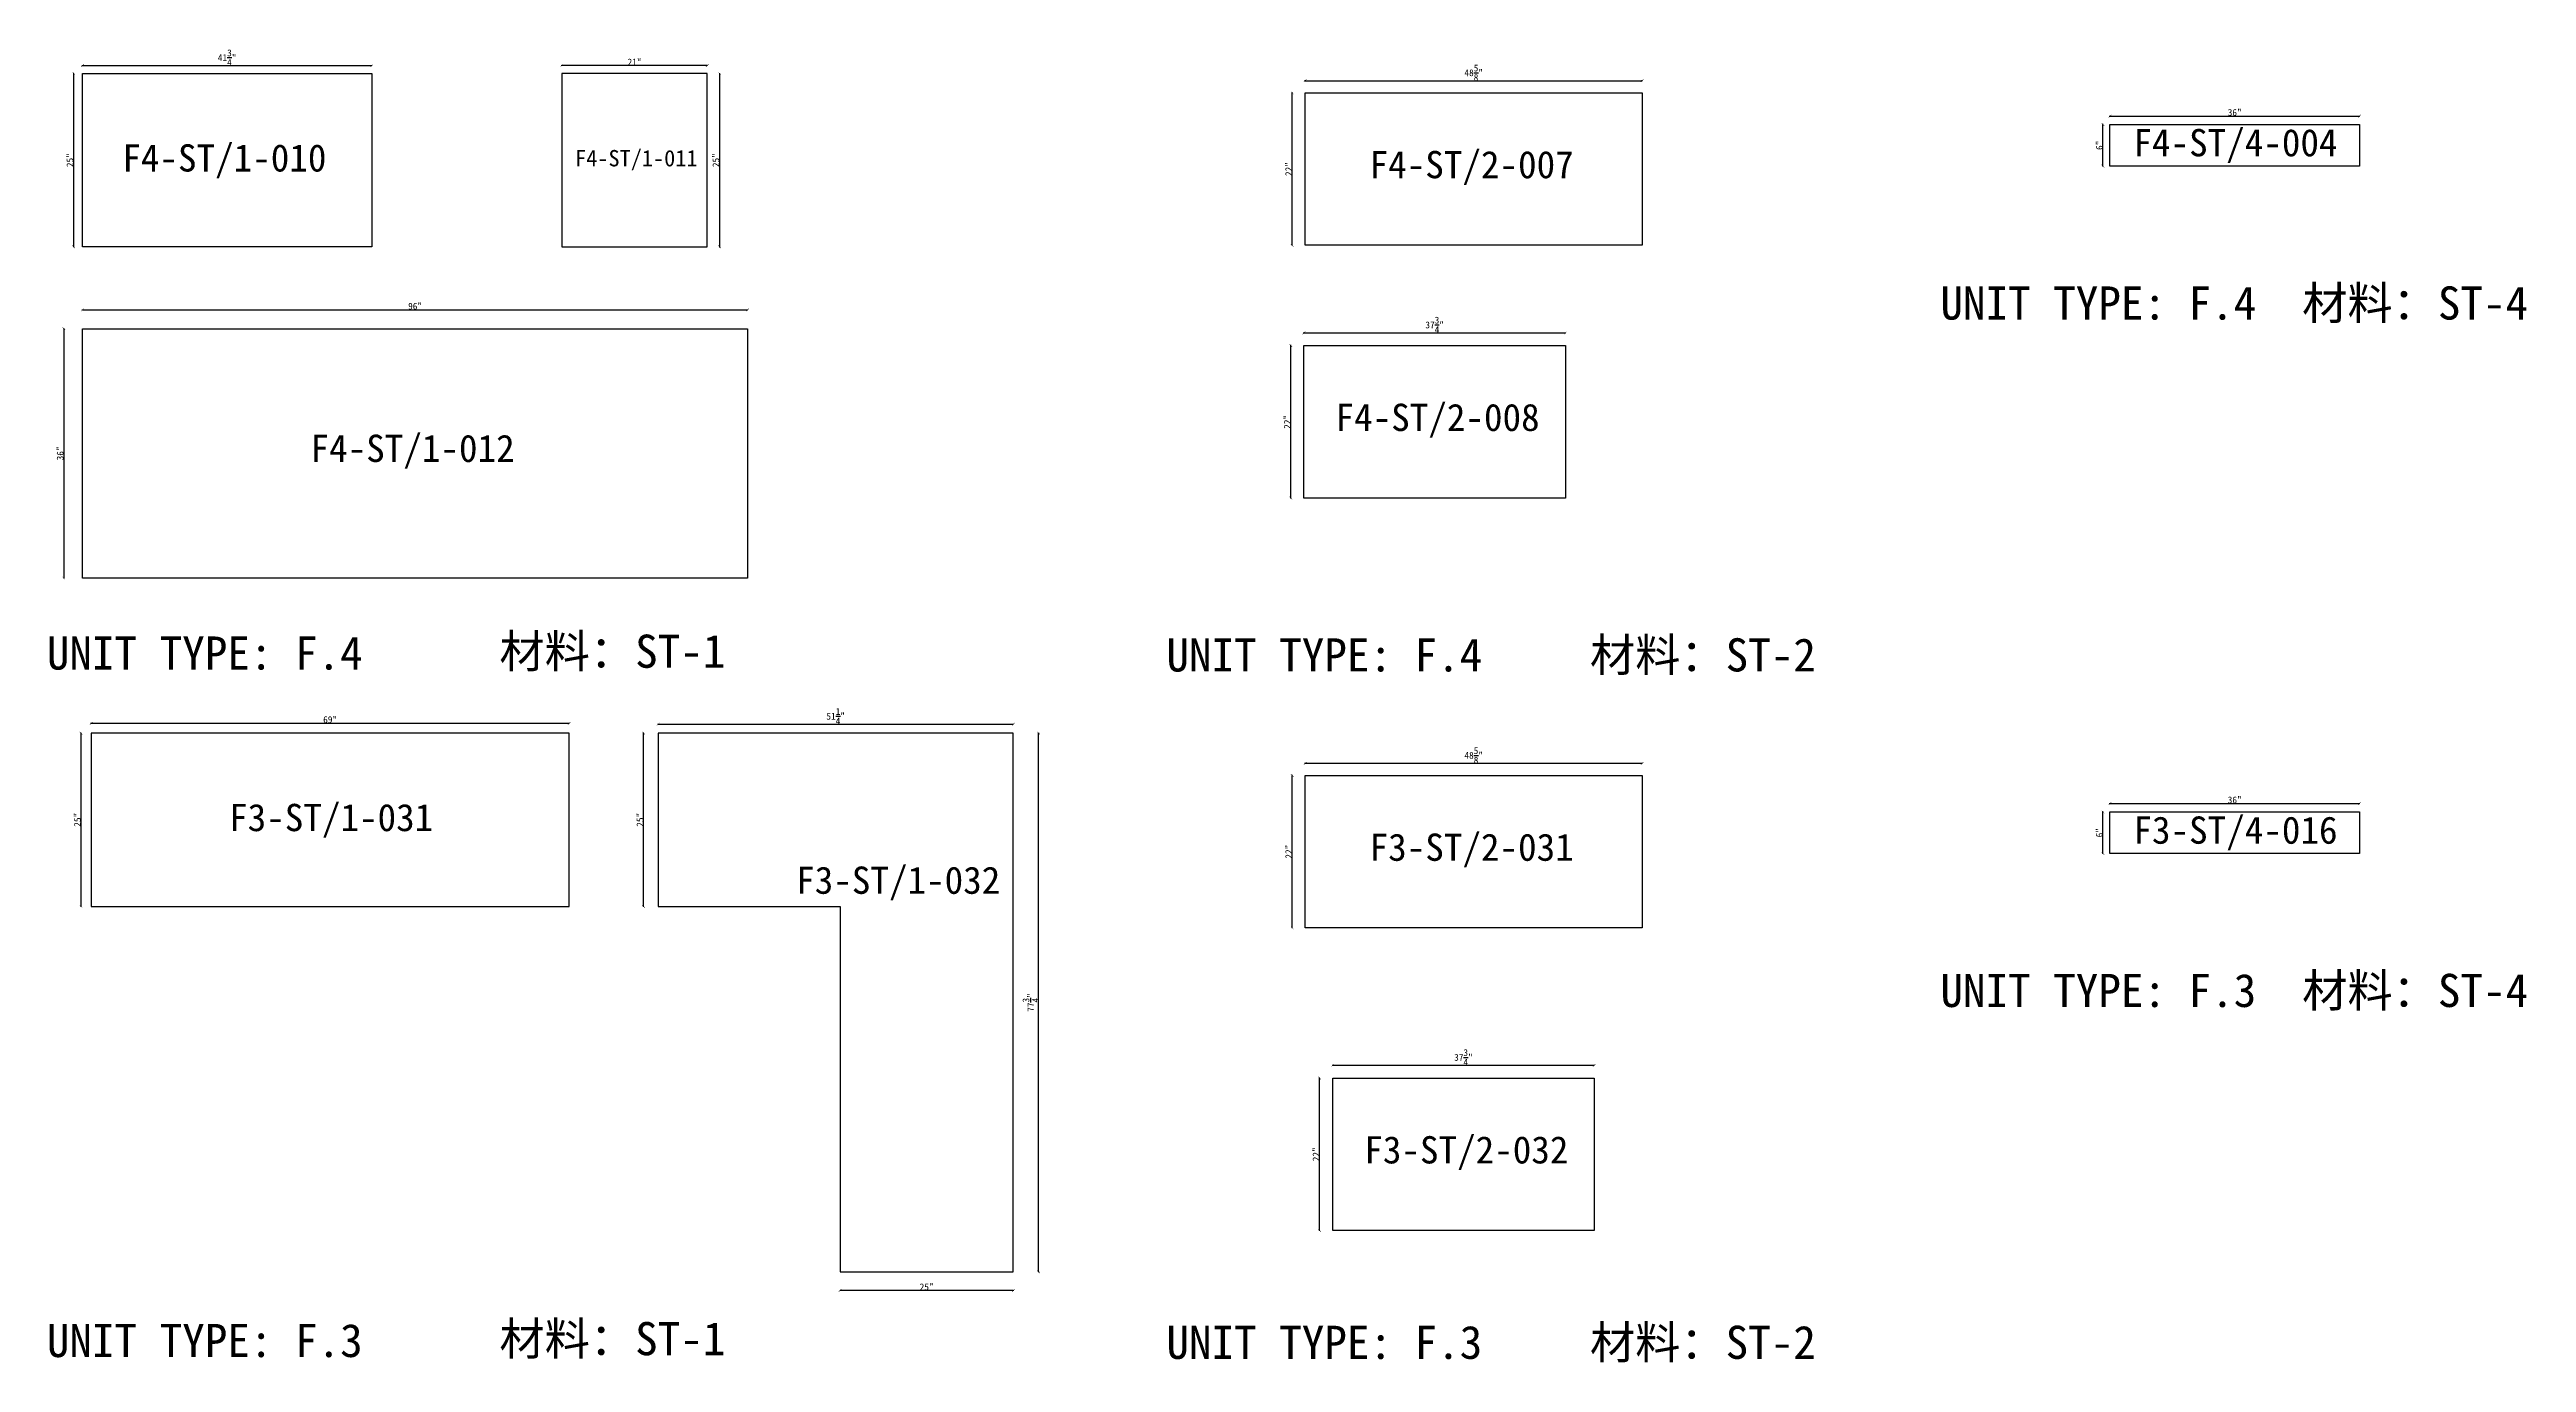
# Model space of a CAD drawing. Header units: millimetres. Extents: x -46962 to 137822, y -48342 to 2116.
# Drawn here: x 3332 to 12412, y -44884 to -40070 of the extents above; entities that cross this region are included whole.
import ezdxf
from ezdxf.enums import TextEntityAlignment as Align

# ---------------------------------------------------------------- set-up
doc = ezdxf.new("R2010")
doc.units = ezdxf.units.MM
doc.layers.add('COUNTERTOP_NUMBER', color=3, linetype='Continuous')
doc.layers.add('COUNTERTOPS', color=7, linetype='Continuous')
doc.styles.add('样式 1', font='')
doc.styles.get('样式 1').set_extended_font_data('NSimSun')
doc.dimstyles.new('副本 ISO-25', dxfattribs={"dimtxt": 25, "dimasz": 10, "dimexe": 1.5, "dimexo": 0.5, "dimtad": 1, "dimlfac": 0.03937, "dimlunit": 5, "dimtxsty": '样式 1', "dimblk": 'ARCHTICK', "dimcen": 2.5, "dimclrd": 256, "dimclrt": 1, "dimazin": 3, "dimtfac": 1, "dimtmove": 0, "dimatfit": 3, "dimfxlon": 1})

# ---------------------------------------------------------------- blocks, each defined once
blk = doc.blocks.new('_ArchTick')
at = {"color": 0, "linetype": 'ByBlock', "const_width": 0.15}
blk.add_lwpolyline([(-0.5, -0.5), (0.5, 0.5)], dxfattribs=at)
blk = doc.blocks.new('*D699')
at = {"color": 0, "lineweight": -2, "transparency": 16777216}
for p, q in [((3452.8, -40129.6), (3452.8, -40127.1)), ((4513.3, -40129.6), (4513.3, -40127.1))]:
    blk.add_line(p, q, dxfattribs=at)
at = {"lineweight": -2, "transparency": 16777216}
blk.add_line((3452.8, -40128.6), (4513.3, -40128.6), dxfattribs=at)
at = {"layer": 'Defpoints', "color": 0, "transparency": 16777216}
for p in [(4513.3, -40128.6), (3452.8, -40157.9), (4513.3, -40157.9)]:
    blk.add_point(p, dxfattribs=at)
at = {"lineweight": -2, "transparency": 16777216, "xscale": 10, "yscale": 10, "zscale": 10, "rotation": 180}
blk.add_blockref('_ArchTick', (3452.8, -40128.6), dxfattribs=at)
at = {"lineweight": -2, "transparency": 16777216, "xscale": 10, "yscale": 10, "zscale": 10}
blk.add_blockref('_ArchTick', (4513.3, -40128.6), dxfattribs=at)
at = {"color": 1, "transparency": 16777216, "insert": (3983, -40099.5), "char_height": 25, "attachment_point": 5, "style": '样式 1'}
blk.add_mtext('\\A1;41{\\H1x;\\S3/4;}"', dxfattribs=at)
blk = doc.blocks.new('*D700')
at = {"color": 0, "lineweight": -2, "transparency": 16777216}
for p, q in [((3421.1, -40157.9), (3418.6, -40157.9)), ((3421.1, -40792.9), (3418.6, -40792.9))]:
    blk.add_line(p, q, dxfattribs=at)
at = {"lineweight": -2, "transparency": 16777216}
blk.add_line((3420.1, -40157.9), (3420.1, -40792.9), dxfattribs=at)
at = {"layer": 'Defpoints', "color": 0, "transparency": 16777216}
for p in [(3452.8, -40157.9), (3420.1, -40792.9), (3452.8, -40792.9)]:
    blk.add_point(p, dxfattribs=at)
at = {"lineweight": -2, "transparency": 16777216, "xscale": 10, "yscale": 10, "zscale": 10}
for p, rotation in [((3420.1, -40157.9), 90), ((3420.1, -40792.9), 270)]:
    blk.add_blockref('_ArchTick', p, dxfattribs=dict(at, rotation=rotation))
at = {"color": 1, "transparency": 16777216, "insert": (3407, -40475.4), "char_height": 25, "attachment_point": 5, "rotation": 90, "style": '样式 1'}
blk.add_mtext('\\A1;25"', dxfattribs=at)
blk = doc.blocks.new('*D701')
at = {"color": 0, "lineweight": -2, "transparency": 16777216}
for p, q in [((5209.8, -40129.6), (5209.8, -40127.1)), ((5743.2, -40129.6), (5743.2, -40127.1))]:
    blk.add_line(p, q, dxfattribs=at)
at = {"lineweight": -2, "transparency": 16777216}
blk.add_line((5743.2, -40128.6), (5209.8, -40128.6), dxfattribs=at)
at = {"layer": 'Defpoints', "color": 0, "transparency": 16777216}
for p in [(5209.8, -40128.6), (5209.8, -40157.9), (5743.2, -40157.9)]:
    blk.add_point(p, dxfattribs=at)
at = {"lineweight": -2, "transparency": 16777216, "xscale": 10, "yscale": 10, "zscale": 10, "rotation": 180}
blk.add_blockref('_ArchTick', (5209.8, -40128.6), dxfattribs=at)
at = {"lineweight": -2, "transparency": 16777216, "xscale": 10, "yscale": 10, "zscale": 10}
blk.add_blockref('_ArchTick', (5743.2, -40128.6), dxfattribs=at)
at = {"color": 1, "transparency": 16777216, "insert": (5476.5, -40115.5), "char_height": 25, "attachment_point": 5, "style": '样式 1'}
blk.add_mtext('\\A1;21"', dxfattribs=at)
blk = doc.blocks.new('*D702')
at = {"color": 0, "lineweight": -2, "transparency": 16777216}
for p, q in [((5787.1, -40157.9), (5789.6, -40157.9)), ((5787.1, -40792.9), (5789.6, -40792.9))]:
    blk.add_line(p, q, dxfattribs=at)
at = {"lineweight": -2, "transparency": 16777216}
blk.add_line((5788.1, -40157.9), (5788.1, -40792.9), dxfattribs=at)
at = {"layer": 'Defpoints', "color": 0, "transparency": 16777216}
for p in [(5743.2, -40157.9), (5743.2, -40792.9), (5788.1, -40792.9)]:
    blk.add_point(p, dxfattribs=at)
at = {"lineweight": -2, "transparency": 16777216, "xscale": 10, "yscale": 10, "zscale": 10}
for p, rotation in [((5788.1, -40157.9), 90), ((5788.1, -40792.9), 270)]:
    blk.add_blockref('_ArchTick', p, dxfattribs=dict(at, rotation=rotation))
at = {"color": 1, "transparency": 16777216, "insert": (5775, -40475.4), "char_height": 25, "attachment_point": 5, "rotation": 90, "style": '样式 1'}
blk.add_mtext('\\A1;25"', dxfattribs=at)
blk = doc.blocks.new('*D703')
at = {"color": 0, "lineweight": -2, "transparency": 16777216}
for p, q in [((3452.8, -41025), (3452.8, -41022.5)), ((5891.2, -41025), (5891.2, -41022.5))]:
    blk.add_line(p, q, dxfattribs=at)
at = {"lineweight": -2, "transparency": 16777216}
blk.add_line((3452.8, -41024), (5891.2, -41024), dxfattribs=at)
at = {"layer": 'Defpoints', "color": 0, "transparency": 16777216}
for p in [(5891.2, -41024), (3452.8, -41093.3), (5891.2, -41093.3)]:
    blk.add_point(p, dxfattribs=at)
at = {"lineweight": -2, "transparency": 16777216, "xscale": 10, "yscale": 10, "zscale": 10, "rotation": 180}
blk.add_blockref('_ArchTick', (3452.8, -41024), dxfattribs=at)
at = {"lineweight": -2, "transparency": 16777216, "xscale": 10, "yscale": 10, "zscale": 10}
blk.add_blockref('_ArchTick', (5891.2, -41024), dxfattribs=at)
at = {"color": 1, "transparency": 16777216, "insert": (4672, -41010.9), "char_height": 25, "attachment_point": 5, "style": '样式 1'}
blk.add_mtext('\\A1;96"', dxfattribs=at)
blk = doc.blocks.new('*D704')
at = {"color": 0, "lineweight": -2, "transparency": 16777216}
for p, q in [((3385, -41093.3), (3382.5, -41093.3)), ((3385, -42007.7), (3382.5, -42007.7))]:
    blk.add_line(p, q, dxfattribs=at)
at = {"lineweight": -2, "transparency": 16777216}
blk.add_line((3384, -41093.3), (3384, -42007.7), dxfattribs=at)
at = {"layer": 'Defpoints', "color": 0, "transparency": 16777216}
for p in [(3452.8, -41093.3), (3384, -42007.7), (3452.8, -42007.7)]:
    blk.add_point(p, dxfattribs=at)
at = {"lineweight": -2, "transparency": 16777216, "xscale": 10, "yscale": 10, "zscale": 10}
for p, rotation in [((3384, -41093.3), 90), ((3384, -42007.7), 270)]:
    blk.add_blockref('_ArchTick', p, dxfattribs=dict(at, rotation=rotation))
at = {"color": 1, "transparency": 16777216, "insert": (3370.9, -41550.5), "char_height": 25, "attachment_point": 5, "rotation": 90, "style": '样式 1'}
blk.add_mtext('\\A1;36"', dxfattribs=at)
blk = doc.blocks.new('*D705')
at = {"color": 0, "lineweight": -2, "transparency": 16777216}
for p, q in [((7935.4, -40185.1), (7935.4, -40182.6)), ((9170.5, -40185.1), (9170.5, -40182.6))]:
    blk.add_line(p, q, dxfattribs=at)
at = {"lineweight": -2, "transparency": 16777216}
blk.add_line((7935.4, -40184.1), (9170.5, -40184.1), dxfattribs=at)
at = {"layer": 'Defpoints', "color": 0, "transparency": 16777216}
for p in [(9170.5, -40184.1), (7935.4, -40228.7), (9170.5, -40228.7)]:
    blk.add_point(p, dxfattribs=at)
at = {"lineweight": -2, "transparency": 16777216, "xscale": 10, "yscale": 10, "zscale": 10, "rotation": 180}
blk.add_blockref('_ArchTick', (7935.4, -40184.1), dxfattribs=at)
at = {"lineweight": -2, "transparency": 16777216, "xscale": 10, "yscale": 10, "zscale": 10}
blk.add_blockref('_ArchTick', (9170.5, -40184.1), dxfattribs=at)
at = {"color": 1, "transparency": 16777216, "insert": (8553, -40155), "char_height": 25, "attachment_point": 5, "style": '样式 1'}
blk.add_mtext('\\A1;48{\\H1x;\\S5/8;}"', dxfattribs=at)
blk = doc.blocks.new('*D706')
at = {"color": 0, "lineweight": -2, "transparency": 16777216}
for p, q in [((7888.7, -40228.7), (7886.2, -40228.7)), ((7888.7, -40787.5), (7886.2, -40787.5))]:
    blk.add_line(p, q, dxfattribs=at)
at = {"lineweight": -2, "transparency": 16777216}
blk.add_line((7887.7, -40787.5), (7887.7, -40228.7), dxfattribs=at)
at = {"layer": 'Defpoints', "color": 0, "transparency": 16777216}
for p in [(7887.7, -40228.7), (7935.4, -40228.7), (7935.4, -40787.5)]:
    blk.add_point(p, dxfattribs=at)
at = {"lineweight": -2, "transparency": 16777216, "xscale": 10, "yscale": 10, "zscale": 10}
for p, rotation in [((7887.7, -40228.7), 90), ((7887.7, -40787.5), 270)]:
    blk.add_blockref('_ArchTick', p, dxfattribs=dict(at, rotation=rotation))
at = {"color": 1, "transparency": 16777216, "insert": (7874.6, -40508.1), "char_height": 25, "attachment_point": 5, "rotation": 90, "style": '样式 1'}
blk.add_mtext('\\A1;22"', dxfattribs=at)
blk = doc.blocks.new('*D707')
at = {"color": 0, "lineweight": -2, "transparency": 16777216}
for p, q in [((7930.5, -41109.6), (7930.5, -41107.1)), ((8889.3, -41109.6), (8889.3, -41107.1))]:
    blk.add_line(p, q, dxfattribs=at)
at = {"lineweight": -2, "transparency": 16777216}
blk.add_line((7930.5, -41108.6), (8889.3, -41108.6), dxfattribs=at)
at = {"layer": 'Defpoints', "color": 0, "transparency": 16777216}
for p in [(8889.3, -41108.6), (7930.5, -41155.4), (8889.3, -41155.4)]:
    blk.add_point(p, dxfattribs=at)
at = {"lineweight": -2, "transparency": 16777216, "xscale": 10, "yscale": 10, "zscale": 10, "rotation": 180}
blk.add_blockref('_ArchTick', (7930.5, -41108.6), dxfattribs=at)
at = {"lineweight": -2, "transparency": 16777216, "xscale": 10, "yscale": 10, "zscale": 10}
blk.add_blockref('_ArchTick', (8889.3, -41108.6), dxfattribs=at)
at = {"color": 1, "transparency": 16777216, "insert": (8409.9, -41079.5), "char_height": 25, "attachment_point": 5, "style": '样式 1'}
blk.add_mtext('\\A1;37{\\H1x;\\S3/4;}"', dxfattribs=at)
blk = doc.blocks.new('*D708')
at = {"color": 0, "lineweight": -2, "transparency": 16777216}
for p, q in [((7883.4, -41155.4), (7880.9, -41155.4)), ((7883.4, -41714.2), (7880.9, -41714.2))]:
    blk.add_line(p, q, dxfattribs=at)
at = {"lineweight": -2, "transparency": 16777216}
blk.add_line((7882.4, -41714.2), (7882.4, -41155.4), dxfattribs=at)
at = {"layer": 'Defpoints', "color": 0, "transparency": 16777216}
for p in [(7882.4, -41155.4), (7930.5, -41155.4), (7930.5, -41714.2)]:
    blk.add_point(p, dxfattribs=at)
at = {"lineweight": -2, "transparency": 16777216, "xscale": 10, "yscale": 10, "zscale": 10}
for p, rotation in [((7882.4, -41155.4), 90), ((7882.4, -41714.2), 270)]:
    blk.add_blockref('_ArchTick', p, dxfattribs=dict(at, rotation=rotation))
at = {"color": 1, "transparency": 16777216, "insert": (7869.2, -41434.8), "char_height": 25, "attachment_point": 5, "rotation": 90, "style": '样式 1'}
blk.add_mtext('\\A1;22"', dxfattribs=at)
blk = doc.blocks.new('*D709')
at = {"color": 0, "lineweight": -2, "transparency": 16777216}
for p, q in [((10885.6, -40314.9), (10885.6, -40312.4)), ((11800, -40314.9), (11800, -40312.4))]:
    blk.add_line(p, q, dxfattribs=at)
at = {"lineweight": -2, "transparency": 16777216}
blk.add_line((10885.6, -40313.9), (11800, -40313.9), dxfattribs=at)
at = {"layer": 'Defpoints', "color": 0, "transparency": 16777216}
for p in [(11800, -40313.9), (10885.6, -40344.7), (11800, -40344.7)]:
    blk.add_point(p, dxfattribs=at)
at = {"lineweight": -2, "transparency": 16777216, "xscale": 10, "yscale": 10, "zscale": 10, "rotation": 180}
blk.add_blockref('_ArchTick', (10885.6, -40313.9), dxfattribs=at)
at = {"lineweight": -2, "transparency": 16777216, "xscale": 10, "yscale": 10, "zscale": 10}
blk.add_blockref('_ArchTick', (11800, -40313.9), dxfattribs=at)
at = {"color": 1, "transparency": 16777216, "insert": (11342.8, -40300.7), "char_height": 25, "attachment_point": 5, "style": '样式 1'}
blk.add_mtext('\\A1;36"', dxfattribs=at)
blk = doc.blocks.new('*D710')
at = {"color": 0, "lineweight": -2, "transparency": 16777216}
for p, q in [((10860.8, -40344.7), (10858.3, -40344.7)), ((10860.8, -40497.1), (10858.3, -40497.1))]:
    blk.add_line(p, q, dxfattribs=at)
at = {"lineweight": -2, "transparency": 16777216}
blk.add_line((10859.8, -40497.1), (10859.8, -40344.7), dxfattribs=at)
at = {"layer": 'Defpoints', "color": 0, "transparency": 16777216}
for p in [(10859.8, -40344.7), (10885.6, -40344.7), (10885.6, -40497.1)]:
    blk.add_point(p, dxfattribs=at)
at = {"lineweight": -2, "transparency": 16777216, "xscale": 10, "yscale": 10, "zscale": 10}
for p, rotation in [((10859.8, -40344.7), 90), ((10859.8, -40497.1), 270)]:
    blk.add_blockref('_ArchTick', p, dxfattribs=dict(at, rotation=rotation))
at = {"color": 1, "transparency": 16777216, "insert": (10846.6, -40420.9), "char_height": 25, "attachment_point": 5, "rotation": 90, "style": '样式 1'}
blk.add_mtext('\\A1;6"', dxfattribs=at)
blk = doc.blocks.new('*D711')
at = {"color": 0, "lineweight": -2, "transparency": 16777216}
for p, q in [((3448.3, -42576.3), (3445.8, -42576.3)), ((3448.3, -43211.3), (3445.8, -43211.3))]:
    blk.add_line(p, q, dxfattribs=at)
at = {"lineweight": -2, "transparency": 16777216}
blk.add_line((3447.3, -43211.3), (3447.3, -42576.3), dxfattribs=at)
at = {"layer": 'Defpoints', "color": 0, "transparency": 16777216}
for p in [(3447.3, -42576.3), (3484.3, -42576.3), (3484.3, -43211.3)]:
    blk.add_point(p, dxfattribs=at)
at = {"lineweight": -2, "transparency": 16777216, "xscale": 10, "yscale": 10, "zscale": 10}
for p, rotation in [((3447.3, -42576.3), 90), ((3447.3, -43211.3), 270)]:
    blk.add_blockref('_ArchTick', p, dxfattribs=dict(at, rotation=rotation))
at = {"color": 1, "transparency": 16777216, "insert": (3434.2, -42893.8), "char_height": 25, "attachment_point": 5, "rotation": 90, "style": '样式 1'}
blk.add_mtext('\\A1;25"', dxfattribs=at)
blk = doc.blocks.new('*D712')
at = {"color": 0, "lineweight": -2, "transparency": 16777216}
for p, q in [((3484.3, -42541), (3484.3, -42538.5)), ((5236.9, -42541), (5236.9, -42538.5))]:
    blk.add_line(p, q, dxfattribs=at)
at = {"lineweight": -2, "transparency": 16777216}
blk.add_line((3484.3, -42540), (5236.9, -42540), dxfattribs=at)
at = {"layer": 'Defpoints', "color": 0, "transparency": 16777216}
for p in [(3484.3, -42576.3), (5236.9, -42540), (5236.9, -42576.3)]:
    blk.add_point(p, dxfattribs=at)
at = {"lineweight": -2, "transparency": 16777216, "xscale": 10, "yscale": 10, "zscale": 10, "rotation": 180}
blk.add_blockref('_ArchTick', (3484.3, -42540), dxfattribs=at)
at = {"lineweight": -2, "transparency": 16777216, "xscale": 10, "yscale": 10, "zscale": 10}
blk.add_blockref('_ArchTick', (5236.9, -42540), dxfattribs=at)
at = {"color": 1, "transparency": 16777216, "insert": (4360.6, -42526.9), "char_height": 25, "attachment_point": 5, "style": '样式 1'}
blk.add_mtext('\\A1;69"', dxfattribs=at)
blk = doc.blocks.new('*D713')
at = {"color": 0, "lineweight": -2, "transparency": 16777216}
for p, q in [((5563.2, -42544.2), (5563.2, -42541.7)), ((6864.9, -42544.2), (6864.9, -42541.7))]:
    blk.add_line(p, q, dxfattribs=at)
at = {"lineweight": -2, "transparency": 16777216}
blk.add_line((5563.2, -42543.2), (6864.9, -42543.2), dxfattribs=at)
at = {"layer": 'Defpoints', "color": 0, "transparency": 16777216}
for p in [(5563.2, -42576.3), (6864.9, -42543.2), (6864.9, -42576.3)]:
    blk.add_point(p, dxfattribs=at)
at = {"lineweight": -2, "transparency": 16777216, "xscale": 10, "yscale": 10, "zscale": 10, "rotation": 180}
blk.add_blockref('_ArchTick', (5563.2, -42543.2), dxfattribs=at)
at = {"lineweight": -2, "transparency": 16777216, "xscale": 10, "yscale": 10, "zscale": 10}
blk.add_blockref('_ArchTick', (6864.9, -42543.2), dxfattribs=at)
at = {"color": 1, "transparency": 16777216, "insert": (6214, -42514.2), "char_height": 25, "attachment_point": 5, "style": '样式 1'}
blk.add_mtext('\\A1;51{\\H1x;\\S1/4;}"', dxfattribs=at)
blk = doc.blocks.new('*D714')
at = {"color": 0, "lineweight": -2, "transparency": 16777216}
for p, q in [((5510.7, -42576.3), (5508.2, -42576.3)), ((5510.7, -43211.3), (5508.2, -43211.3))]:
    blk.add_line(p, q, dxfattribs=at)
at = {"lineweight": -2, "transparency": 16777216}
blk.add_line((5509.7, -43211.3), (5509.7, -42576.3), dxfattribs=at)
at = {"layer": 'Defpoints', "color": 0, "transparency": 16777216}
for p in [(5509.7, -42576.3), (5563.2, -42576.3), (5563.2, -43211.3)]:
    blk.add_point(p, dxfattribs=at)
at = {"lineweight": -2, "transparency": 16777216, "xscale": 10, "yscale": 10, "zscale": 10}
for p, rotation in [((5509.7, -42576.3), 90), ((5509.7, -43211.3), 270)]:
    blk.add_blockref('_ArchTick', p, dxfattribs=dict(at, rotation=rotation))
at = {"color": 1, "transparency": 16777216, "insert": (5496.6, -42893.8), "char_height": 25, "attachment_point": 5, "rotation": 90, "style": '样式 1'}
blk.add_mtext('\\A1;25"', dxfattribs=at)
blk = doc.blocks.new('*D715')
at = {"color": 0, "lineweight": -2, "transparency": 16777216}
for p, q in [((6229.9, -44618.6), (6229.9, -44621.1)), ((6864.9, -44618.6), (6864.9, -44621.1))]:
    blk.add_line(p, q, dxfattribs=at)
at = {"lineweight": -2, "transparency": 16777216}
blk.add_line((6864.9, -44619.6), (6229.9, -44619.6), dxfattribs=at)
at = {"layer": 'Defpoints', "color": 0, "transparency": 16777216}
for p in [(6229.9, -44551.2), (6864.9, -44551.2), (6229.9, -44619.6)]:
    blk.add_point(p, dxfattribs=at)
at = {"lineweight": -2, "transparency": 16777216, "xscale": 10, "yscale": 10, "zscale": 10, "rotation": 180}
blk.add_blockref('_ArchTick', (6229.9, -44619.6), dxfattribs=at)
at = {"lineweight": -2, "transparency": 16777216, "xscale": 10, "yscale": 10, "zscale": 10}
blk.add_blockref('_ArchTick', (6864.9, -44619.6), dxfattribs=at)
at = {"color": 1, "transparency": 16777216, "insert": (6547.4, -44606.5), "char_height": 25, "attachment_point": 5, "style": '样式 1'}
blk.add_mtext('\\A1;25"', dxfattribs=at)
blk = doc.blocks.new('*D716')
at = {"color": 0, "lineweight": -2, "transparency": 16777216}
for p, q in [((6957.1, -42576.3), (6959.6, -42576.3)), ((6957.1, -44551.2), (6959.6, -44551.2))]:
    blk.add_line(p, q, dxfattribs=at)
at = {"lineweight": -2, "transparency": 16777216}
blk.add_line((6958.1, -44551.2), (6958.1, -42576.3), dxfattribs=at)
at = {"layer": 'Defpoints', "color": 0, "transparency": 16777216}
for p in [(6864.9, -42576.3), (6958.1, -42576.3), (6864.9, -44551.2)]:
    blk.add_point(p, dxfattribs=at)
at = {"lineweight": -2, "transparency": 16777216, "xscale": 10, "yscale": 10, "zscale": 10}
for p, rotation in [((6958.1, -42576.3), 90), ((6958.1, -44551.2), 270)]:
    blk.add_blockref('_ArchTick', p, dxfattribs=dict(at, rotation=rotation))
at = {"color": 1, "transparency": 16777216, "insert": (6929, -43563.7), "char_height": 25, "attachment_point": 5, "rotation": 90, "style": '样式 1'}
blk.add_mtext('\\A1;77{\\H1x;\\S3/4;}"', dxfattribs=at)
blk = doc.blocks.new('*D717')
at = {"color": 0, "lineweight": -2, "transparency": 16777216}
for p, q in [((7935.4, -42687.8), (7935.4, -42685.3)), ((9170.5, -42687.8), (9170.5, -42685.3))]:
    blk.add_line(p, q, dxfattribs=at)
at = {"lineweight": -2, "transparency": 16777216}
blk.add_line((7935.4, -42686.8), (9170.5, -42686.8), dxfattribs=at)
at = {"layer": 'Defpoints', "color": 0, "transparency": 16777216}
for p in [(7935.4, -42731.4), (9170.5, -42686.8), (9170.5, -42731.4)]:
    blk.add_point(p, dxfattribs=at)
at = {"lineweight": -2, "transparency": 16777216, "xscale": 10, "yscale": 10, "zscale": 10, "rotation": 180}
blk.add_blockref('_ArchTick', (7935.4, -42686.8), dxfattribs=at)
at = {"lineweight": -2, "transparency": 16777216, "xscale": 10, "yscale": 10, "zscale": 10}
blk.add_blockref('_ArchTick', (9170.5, -42686.8), dxfattribs=at)
at = {"color": 1, "transparency": 16777216, "insert": (8553, -42657.7), "char_height": 25, "attachment_point": 5, "style": '样式 1'}
blk.add_mtext('\\A1;48{\\H1x;\\S5/8;}"', dxfattribs=at)
blk = doc.blocks.new('*D718')
at = {"color": 0, "lineweight": -2, "transparency": 16777216}
for p, q in [((7888.7, -42731.4), (7886.2, -42731.4)), ((7888.7, -43290.2), (7886.2, -43290.2))]:
    blk.add_line(p, q, dxfattribs=at)
at = {"lineweight": -2, "transparency": 16777216}
blk.add_line((7887.7, -43290.2), (7887.7, -42731.4), dxfattribs=at)
at = {"layer": 'Defpoints', "color": 0, "transparency": 16777216}
for p in [(7887.7, -42731.4), (7935.4, -42731.4), (7935.4, -43290.2)]:
    blk.add_point(p, dxfattribs=at)
at = {"lineweight": -2, "transparency": 16777216, "xscale": 10, "yscale": 10, "zscale": 10}
for p, rotation in [((7887.7, -42731.4), 90), ((7887.7, -43290.2), 270)]:
    blk.add_blockref('_ArchTick', p, dxfattribs=dict(at, rotation=rotation))
at = {"color": 1, "transparency": 16777216, "insert": (7874.6, -43010.8), "char_height": 25, "attachment_point": 5, "rotation": 90, "style": '样式 1'}
blk.add_mtext('\\A1;22"', dxfattribs=at)
blk = doc.blocks.new('*D719')
at = {"color": 0, "lineweight": -2, "transparency": 16777216}
for p, q in [((8036, -43795.1), (8036, -43792.6)), ((8994.8, -43795.1), (8994.8, -43792.6))]:
    blk.add_line(p, q, dxfattribs=at)
at = {"lineweight": -2, "transparency": 16777216}
blk.add_line((8036, -43794.1), (8994.8, -43794.1), dxfattribs=at)
at = {"layer": 'Defpoints', "color": 0, "transparency": 16777216}
for p in [(8036, -43840.9), (8994.8, -43794.1), (8994.8, -43840.9)]:
    blk.add_point(p, dxfattribs=at)
at = {"lineweight": -2, "transparency": 16777216, "xscale": 10, "yscale": 10, "zscale": 10, "rotation": 180}
blk.add_blockref('_ArchTick', (8036, -43794.1), dxfattribs=at)
at = {"lineweight": -2, "transparency": 16777216, "xscale": 10, "yscale": 10, "zscale": 10}
blk.add_blockref('_ArchTick', (8994.8, -43794.1), dxfattribs=at)
at = {"color": 1, "transparency": 16777216, "insert": (8515.4, -43765), "char_height": 25, "attachment_point": 5, "style": '样式 1'}
blk.add_mtext('\\A1;37{\\H1x;\\S3/4;}"', dxfattribs=at)
blk = doc.blocks.new('*D720')
at = {"color": 0, "lineweight": -2, "transparency": 16777216}
for p, q in [((7988.9, -43840.9), (7986.4, -43840.9)), ((7988.9, -44399.7), (7986.4, -44399.7))]:
    blk.add_line(p, q, dxfattribs=at)
at = {"lineweight": -2, "transparency": 16777216}
blk.add_line((7987.9, -44399.7), (7987.9, -43840.9), dxfattribs=at)
at = {"layer": 'Defpoints', "color": 0, "transparency": 16777216}
for p in [(7987.9, -43840.9), (8036, -43840.9), (8036, -44399.7)]:
    blk.add_point(p, dxfattribs=at)
at = {"lineweight": -2, "transparency": 16777216, "xscale": 10, "yscale": 10, "zscale": 10}
for p, rotation in [((7987.9, -43840.9), 90), ((7987.9, -44399.7), 270)]:
    blk.add_blockref('_ArchTick', p, dxfattribs=dict(at, rotation=rotation))
at = {"color": 1, "transparency": 16777216, "insert": (7974.8, -44120.3), "char_height": 25, "attachment_point": 5, "rotation": 90, "style": '样式 1'}
blk.add_mtext('\\A1;22"', dxfattribs=at)
blk = doc.blocks.new('*D721')
at = {"color": 0, "lineweight": -2, "transparency": 16777216}
for p, q in [((10885.6, -42835.3), (10885.6, -42832.8)), ((11800, -42835.3), (11800, -42832.8))]:
    blk.add_line(p, q, dxfattribs=at)
at = {"lineweight": -2, "transparency": 16777216}
blk.add_line((10885.6, -42834.3), (11800, -42834.3), dxfattribs=at)
at = {"layer": 'Defpoints', "color": 0, "transparency": 16777216}
for p in [(11800, -42834.3), (10885.6, -42865.1), (11800, -42865.1)]:
    blk.add_point(p, dxfattribs=at)
at = {"lineweight": -2, "transparency": 16777216, "xscale": 10, "yscale": 10, "zscale": 10, "rotation": 180}
blk.add_blockref('_ArchTick', (10885.6, -42834.3), dxfattribs=at)
at = {"lineweight": -2, "transparency": 16777216, "xscale": 10, "yscale": 10, "zscale": 10}
blk.add_blockref('_ArchTick', (11800, -42834.3), dxfattribs=at)
at = {"color": 1, "transparency": 16777216, "insert": (11342.8, -42821.2), "char_height": 25, "attachment_point": 5, "style": '样式 1'}
blk.add_mtext('\\A1;36"', dxfattribs=at)
blk = doc.blocks.new('*D722')
at = {"color": 0, "lineweight": -2, "transparency": 16777216}
for p, q in [((10860.8, -42865.1), (10858.3, -42865.1)), ((10860.8, -43017.5), (10858.3, -43017.5))]:
    blk.add_line(p, q, dxfattribs=at)
at = {"lineweight": -2, "transparency": 16777216}
blk.add_line((10859.8, -43017.5), (10859.8, -42865.1), dxfattribs=at)
at = {"layer": 'Defpoints', "color": 0, "transparency": 16777216}
for p in [(10859.8, -42865.1), (10885.6, -42865.1), (10885.6, -43017.5)]:
    blk.add_point(p, dxfattribs=at)
at = {"lineweight": -2, "transparency": 16777216, "xscale": 10, "yscale": 10, "zscale": 10}
for p, rotation in [((10859.8, -42865.1), 90), ((10859.8, -43017.5), 270)]:
    blk.add_blockref('_ArchTick', p, dxfattribs=dict(at, rotation=rotation))
at = {"color": 1, "transparency": 16777216, "insert": (10846.6, -42941.3), "char_height": 25, "attachment_point": 5, "rotation": 90, "style": '样式 1'}
blk.add_mtext('\\A1;6"', dxfattribs=at)

msp = doc.modelspace()

# ---------------------------------------------------------------- linework, layer by layer
at = {"layer": 'COUNTERTOPS', "color": 40, "true_color": 0xf8d731}
for points in [[(3452.803, -40157.923), (4513.253, -40157.923), (4513.253, -40792.923), (3452.803, -40792.923)], [(5209.79, -40792.923), (5743.19, -40792.923), (5743.19, -40157.923), (5209.79, -40157.923)], [(3452.803, -41093.315), (5891.203, -41093.315), (5891.203, -42007.715), (3452.803, -42007.715)]]:
    msp.add_lwpolyline(points, close=True, dxfattribs=at)
at = {"layer": 'COUNTERTOPS'}
for points in [[(7935.444, -40228.664), (9170.519, -40228.664), (9170.519, -40787.464), (7935.444, -40787.464)], [(10885.598, -40344.705), (11799.998, -40344.705), (11799.998, -40497.105), (10885.598, -40497.105)], [(7930.468, -41155.425), (8889.318, -41155.425), (8889.318, -41714.225), (7930.468, -41714.225)], [(3484.274, -43211.313), (5236.874, -43211.313), (5236.874, -42576.313), (3484.274, -42576.313)], [(6864.919, -42576.313), (5563.169, -42576.313), (5563.169, -43211.313), (6229.919, -43211.313), (6229.919, -44551.163), (6864.919, -44551.163)], [(7935.444, -42731.365), (9170.519, -42731.365), (9170.519, -43290.165), (7935.444, -43290.165)], [(10885.598, -42865.123), (11799.998, -42865.123), (11799.998, -43017.523), (10885.598, -43017.523)], [(8035.989, -43840.949), (8994.839, -43840.949), (8994.839, -44399.749), (8035.989, -44399.749)]]:
    msp.add_lwpolyline(points, close=True, dxfattribs=at)

# ---------------------------------------------------------------- texts
at = {"style": '样式 1'}
for s, p in [('UNIT TYPE: F.4', (10263.906, -41059.862)), ('材料：ST-4', (11590.187, -41059.862)), ('UNIT TYPE: F.4', (3321.98, -42343.252)), ('材料：ST-1', (4981.267, -42336.597)), ('材料：ST-2', (8979.115, -42350.03)), ('UNIT TYPE: F.4', (7426.391, -42350.03)), ('UNIT TYPE: F.3', (10263.906, -43580.28)), ('材料：ST-4', (11590.187, -43580.28)), ('UNIT TYPE: F.3', (3321.98, -44863.67)), ('材料：ST-1', (4981.267, -44857.015)), ('UNIT TYPE: F.3', (7426.391, -44870.448)), ('材料：ST-2', (8979.115, -44870.448))]:
    msp.add_text(s, height=121.5865, dxfattribs=at).set_placement(p)
at = {"layer": 'COUNTERTOP_NUMBER', "color": 3, "style": '样式 1'}
for s, height, p in [('F4-ST/4-004', 100, (11345.685, -40411.274)), ('F4-ST/1-010', 100, (3972.89, -40467.092)), ('F4-ST/1-011', 60, (5483.042, -40468.224)), ('F4-ST/2-007', 100, (8545.531, -40491.633)), ('F4-ST/2-008', 100, (8420.556, -41418.394)), ('F4-ST/1-012', 100, (4662.89, -41531.884)), ('F3-ST/1-031', 100, (4364.361, -42885.482)), ('F3-ST/2-031', 100, (8545.531, -42994.334)), ('F3-ST/4-016', 100, (11345.685, -42931.692)), ('F3-ST/1-032', 100, (6443.256, -43115.332)), ('F3-ST/2-032', 100, (8526.076, -44103.918))]:
    msp.add_text(s, height=height, dxfattribs=at).set_placement(p, align=Align.MIDDLE_CENTER)

# ---------------------------------------------------------------- dimensions: what is measured, and where the dimension line sits
for base, p1, p2, picture, middle in [((4513.253, -40128.586), (3452.803, -40157.923), (4513.253, -40157.923), '*D699', (3983.028, -40099.493)), ((5209.79, -40128.586), (5743.19, -40157.923), (5209.79, -40157.923), '*D701', (5476.49, -40115.461)), ((9170.519, -40184.135), (7935.444, -40228.664), (9170.519, -40228.664), '*D705', (8552.981, -40155.042)), ((11799.998, -40313.869), (10885.598, -40344.705), (11799.998, -40344.705), '*D709', (11342.798, -40300.744)), ((5891.203, -41024.03), (3452.803, -41093.315), (5891.203, -41093.315), '*D703', (4672.003, -41010.905)), ((8889.318, -41108.568), (7930.468, -41155.425), (8889.318, -41155.425), '*D707', (8409.893, -41079.475)), ((6864.919, -42543.18), (5563.169, -42576.313), (6864.919, -42576.313), '*D713', (6214.044, -42514.157)), ((5236.874, -42539.982), (3484.274, -42576.313), (5236.874, -42576.313), '*D712', (4360.574, -42526.857)), ((9170.519, -42686.836), (7935.444, -42731.365), (9170.519, -42731.365), '*D717', (8552.981, -42657.743)), ((11799.998, -42834.287), (10885.598, -42865.123), (11799.998, -42865.123), '*D721', (11342.798, -42821.162)), ((8994.839, -43794.092), (8035.989, -43840.949), (8994.839, -43840.949), '*D719', (8515.414, -43764.999)), ((6229.919, -44619.579), (6864.919, -44551.163), (6229.919, -44551.163), '*D715', (6547.419, -44606.454))]:
    dim = msp.add_linear_dim(base=base, p1=p1, p2=p2, dimstyle='副本 ISO-25')
    dim.commit()
    dim.dimension.update_dxf_attribs({"geometry": picture, "text_midpoint": middle})
for base, p1, p2, picture, middle in [((3420.079, -40792.923), (3452.803, -40157.923), (3452.803, -40792.923), '*D700', (3406.954, -40475.423)), ((5788.087, -40792.923), (5743.19, -40157.923), (5743.19, -40792.923), '*D702', (5774.962, -40475.423)), ((7887.681, -40228.664), (7935.444, -40787.464), (7935.444, -40228.664), '*D706', (7874.556, -40508.064)), ((10859.763, -40344.705), (10885.598, -40497.105), (10885.598, -40344.705), '*D710', (10846.638, -40420.905)), ((3384.033, -42007.715), (3452.803, -41093.315), (3452.803, -42007.715), '*D704', (3370.908, -41550.515)), ((7882.36, -41155.425), (7930.468, -41714.225), (7930.468, -41155.425), '*D708', (7869.235, -41434.825)), ((3447.334, -42576.313), (3484.274, -43211.313), (3484.274, -42576.313), '*D711', (3434.209, -42893.813)), ((5509.724, -42576.313), (5563.169, -43211.313), (5563.169, -42576.313), '*D714', (5496.599, -42893.813)), ((6958.141, -42576.313), (6864.919, -44551.163), (6864.919, -42576.313), '*D716', (6929.048, -43563.738)), ((7887.681, -42731.365), (7935.444, -43290.165), (7935.444, -42731.365), '*D718', (7874.556, -43010.765)), ((10859.763, -42865.123), (10885.598, -43017.523), (10885.598, -42865.123), '*D722', (10846.638, -42941.323)), ((7987.88, -43840.949), (8035.989, -44399.749), (8035.989, -43840.949), '*D720', (7974.755, -44120.349))]:
    dim = msp.add_linear_dim(base=base, p1=p1, p2=p2, angle=90, dimstyle='副本 ISO-25')
    dim.commit()
    dim.dimension.update_dxf_attribs({"geometry": picture, "text_midpoint": middle})

doc.saveas('drawing.dxf')
